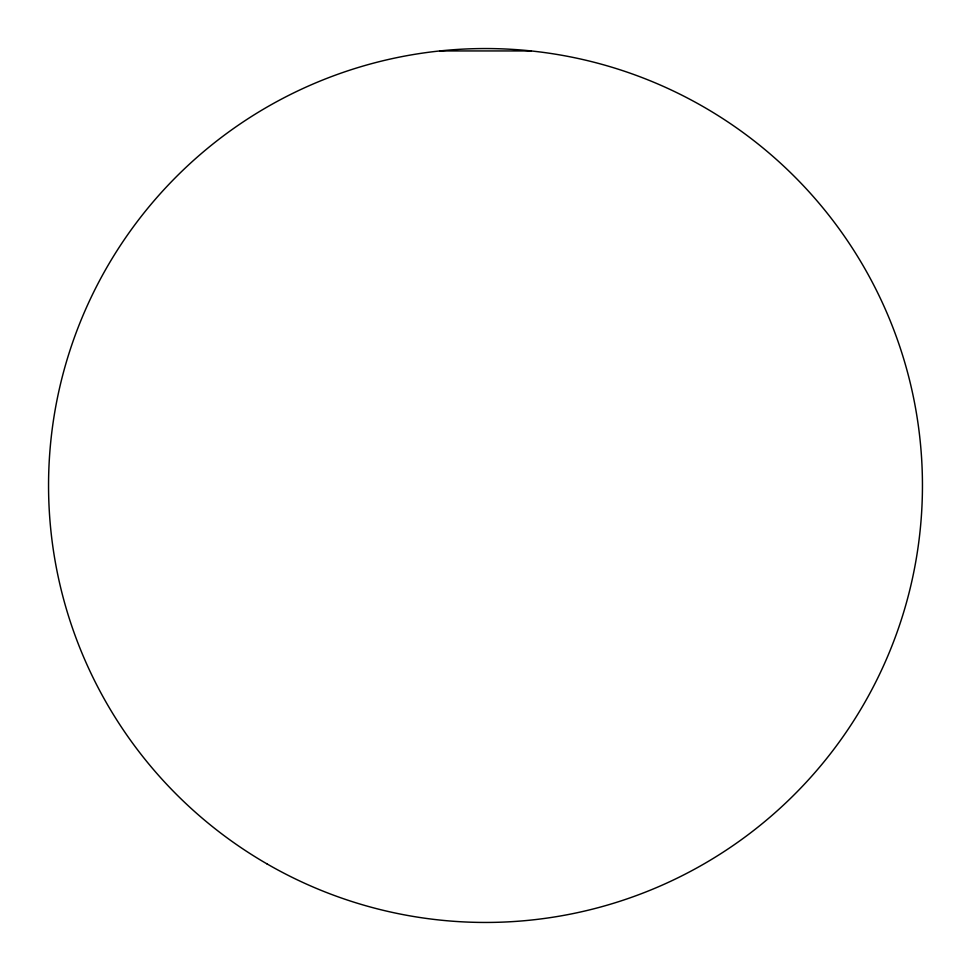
<?xml version="1.0" encoding="UTF-8"?>
<svg xmlns="http://www.w3.org/2000/svg" width="971" height="971" viewBox="0 0 971 971"><rect width="100%" height="100%" fill="white"/><g stroke="black" fill="none" stroke-linecap="round" stroke-linejoin="round"><path stroke-width="1.46" d="M439.827 50.941L531.173 50.941M267.025 863.911A436.95 436.95 0 0 0 922.45 485.5A436.95 436.95 0 0 0 267.025 107.089A436.95 436.95 0 0 0 267.025 863.911"/></g></svg>
